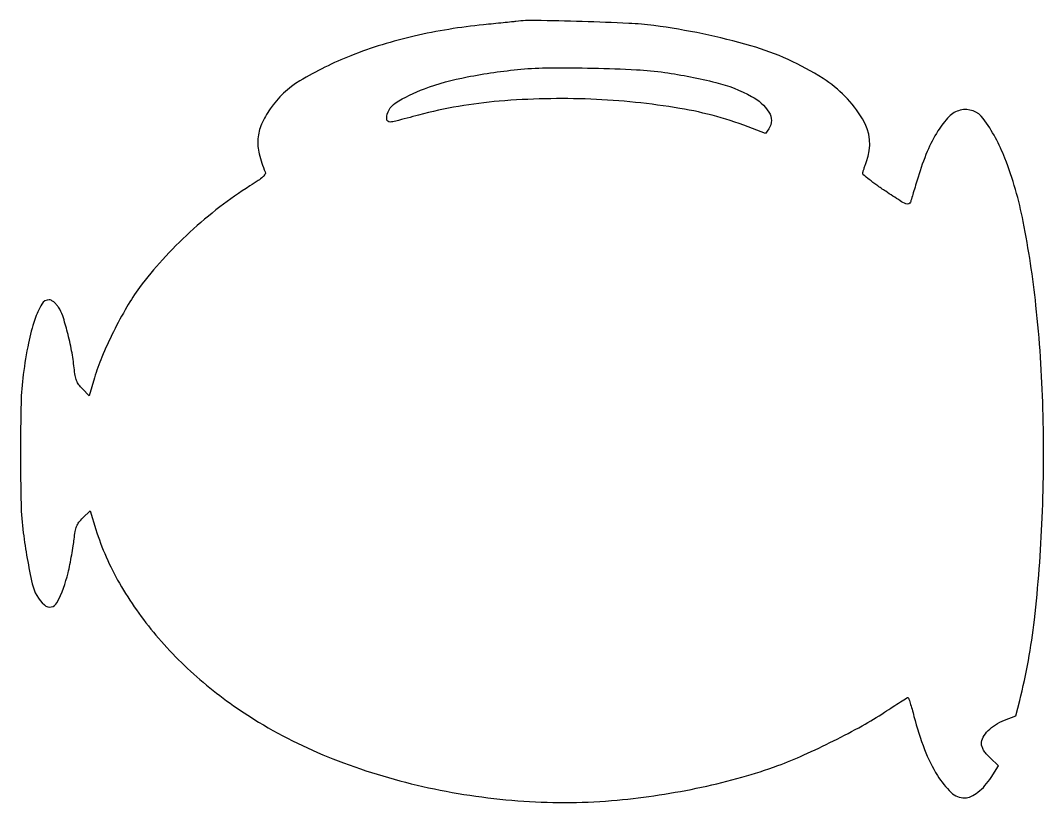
# Model space of a CAD drawing. Extents: x 1 to 460, y 0 to 351.
import ezdxf

# ---------------------------------------------------------------- set-up
doc = ezdxf.new("R2010")
doc.units = 0

msp = doc.modelspace()

# ---------------------------------------------------------------- linework, layer by layer
for points in [[(223, 350.420298, -0.002428), (220.996512, 350.200634, -0.000446), (217.296875, 349.816513, -0.00048), (212.96802, 349.375162, -0.000436), (208.5, 348.927892, 0.031549), (177.340704, 343.836186, 0.037492), (148.872876, 335.029919, 0.041699), (126.040765, 323.765952, 0.106178), (112.638026, 311.199172, 0.049749), (108.797814, 304.278607, 0.082428), (107.196788, 297.811775, 0.07881), (107.738934, 290.97088, 0.041917), (110.419227, 282.88734, -0.237973), (110.354047, 281.859078, -0.07396), (109.353585, 280.617351, -0.038063), (107.292671, 278.988444, -0.008851), (103.586739, 276.586527, 0.025419), (90.051491, 267.163043, 0.021139), (76.649614, 255.845405, 0.021246), (64.332549, 243.512564, 0.026647), (54.059951, 231.040425, 0.027563), (48.334643, 222.31317, 0.015486), (42.315598, 211.150396, 0.015492), (37.066163, 199.781441, 0.031101), (33.775906, 190.46245), (31.488792, 182.4249), (28.406883, 185.520814, -0.037326), (26.788235, 187.409666, -0.063856), (25.782888, 189.222456, -0.051739), (25.143494, 191.484882, -0.016977), (24.666344, 194.918147, 0.020984), (23.535674, 202.60176, 0.016011), (21.67956, 210.898698, 0.014722), (19.544141, 218.281785, 0.070618), (17.635586, 222.212787, 0.036783), (16.646132, 223.47065, 0.039806), (15.506966, 224.534381, 0.043347), (14.391426, 225.27318, 0.125228), (13.5, 225.5, 0.269299), (10.169674, 223.566035, 0.045786), (7.006863, 216.615689, 0.035043), (4.148242, 206.102376, 0.015821), (1.817533, 192, 0.027431), (0.826052, 179.199426, 0.005613), (0.571213, 156.5, 0.005613), (0.826052, 133.800574, 0.027431), (1.817533, 121, 0.020972), (5.860802, 98.009685, 0.156951), (11.361464, 88.565091, 0.489836), (16.969647, 89.579358, 0.06266), (21.929277, 102.92743, 0.0074), (22.773418, 106.778288, 0.005583), (23.59079, 111.032278, 0.005646), (24.269234, 115.04792, 0.012984), (24.666832, 118.086525, -0.016975), (25.151188, 121.571759, -0.053976), (25.800018, 123.829123, -0.065377), (26.841286, 125.654922, -0.034145), (28.565207, 127.631874), (31.804464, 130.871131), (34.420463, 122.480711, 0.055547), (45.017558, 98.311602, 0.04438), (61.389969, 75.030123, 0.042192), (82.575548, 53.867123, 0.039309), (107.497386, 36.001579, 0.045126), (143.185379, 18.621905, 0.037249), (183.770394, 6.575799, 0.036615), (226.476927, 0.519761, 0.039573), (268.5, 1.000339, 0.015625), (287.32017, 3.303805, 0.014697), (306.351222, 6.814617, 0.015131), (324.479144, 11.290761, 0.020354), (340.565162, 16.497526, 0.016917), (352.223434, 21.256697, 0.010414), (365.622028, 27.60109, 0.010446), (378.495446, 34.367937, 0.020158), (388.448477, 40.404052, -0.002423), (392.302281, 42.932366, -0.003811), (395.639043, 45.06244, -0.001048), (398.558, 46.886115, -0.139988), (398.956797, 47, -0.320827), (399.233584, 46.80202, -0.003673), (399.990914, 44.529193, -0.009487), (400.817088, 41.813442, -0.005843), (401.691034, 38.588741, 0.027907), (406.441681, 23.69517, 0.048278), (412.218792, 12.065535, 0.062948), (418.426914, 4.4395, 0.192788), (424.5, 2.007476, 0.111723), (427.290681, 2.638927, 0.053529), (430.435705, 4.575837, 0.046975), (433.569196, 7.51165, 0.038409), (436.339706, 11.176598), (439.681006, 16.383562), (435.840503, 20.036945, -0.024235), (434.177086, 21.780422, -0.040302), (432.976684, 23.416874, -0.049216), (432.2418, 24.922907, -0.089139), (432, 26.268439, -0.12516), (432.74046, 29.180161, -0.06843), (434.93838, 32.16512, -0.059762), (438.242196, 34.837178, -0.050955), (442.262109, 36.823169), (447.436514, 38.753394), (449.171823, 45.626697, 0.033876), (455.755056, 81.891384, 0.017714), (459.261102, 127.676352, 0.017147), (459.589629, 176.625482, 0.02007), (456.44714, 222.962216, 0.021243), (450.74742, 260.591238, 0.044329), (442.522362, 289.043969, 0.064783), (432.825172, 306.820256, 0.306031), (422.462804, 310.58002, 0.139632), (417.469012, 307.69834, 0.051999), (412.415461, 301.267569, 0.042024), (407.643312, 292.059424, 0.025456), (403.509279, 280.492127, -0.000066), (402.425329, 276.892253, -0.000079), (401.406571, 273.512436, -0.000067), (400.547918, 270.666791, -0.00054), (400.151482, 269.35872, -0.240754), (399.336995, 268.515159, -0.187075), (398.043557, 268.566225, -0.041304), (395.532496, 269.911715, -0.003044), (389, 274.196688, -0.007944), (384.988831, 276.955743, -0.012447), (381.638915, 279.467129, -0.006552), (378.942559, 281.653356, -0.264639), (378.685667, 282.337968, -0.034904), (378.842552, 283.013427, -0.005303), (379.263424, 284.333653, -0.005917), (379.796041, 285.883355, -0.005092), (380.391774, 287.5, 0.232218), (378.593613, 306.757622, 0.113567), (360.902506, 324.79824, 0.07219), (328.491934, 339.462177, 0.037466), (284.922388, 348.560117, 0.021332), (273.660087, 349.557181, 0.003903), (252.761083, 350.34832, 0.003235), (231.730944, 350.843932, 0.0328)], [(289.806951, 327.535278, -0.025581), (312.782858, 323.01508, -0.062616), (328.816451, 316.787483, -0.123783), (336.600742, 309.653181, -0.307595), (336.496347, 302.298247), (334.992694, 300.151481), (329.246347, 302.398784, 0.051871), (296.566584, 311.413175, 0.031399), (256.60417, 315.532626, 0.031013), (215.523963, 314.626133, 0.0433), (179.328614, 308.39008, -0.00109), (169.012404, 305.701137, -0.0357), (166.479092, 305.236412, -0.244477), (165.440892, 305.638482, -0.182424), (165, 306.806698, -0.257266), (168.834971, 313.766701, -0.05273), (181.883166, 320.202371, -0.041297), (201.08842, 325.523859, -0.022922), (225.168576, 328.964464, -0.022578), (238.111302, 329.624276, -0.006973), (257.634798, 329.464956, -0.006936), (277.111917, 328.763887, -0.023318)]]:
    msp.add_lwpolyline(points, format="xyb", close=True)

doc.saveas('drawing.dxf')
